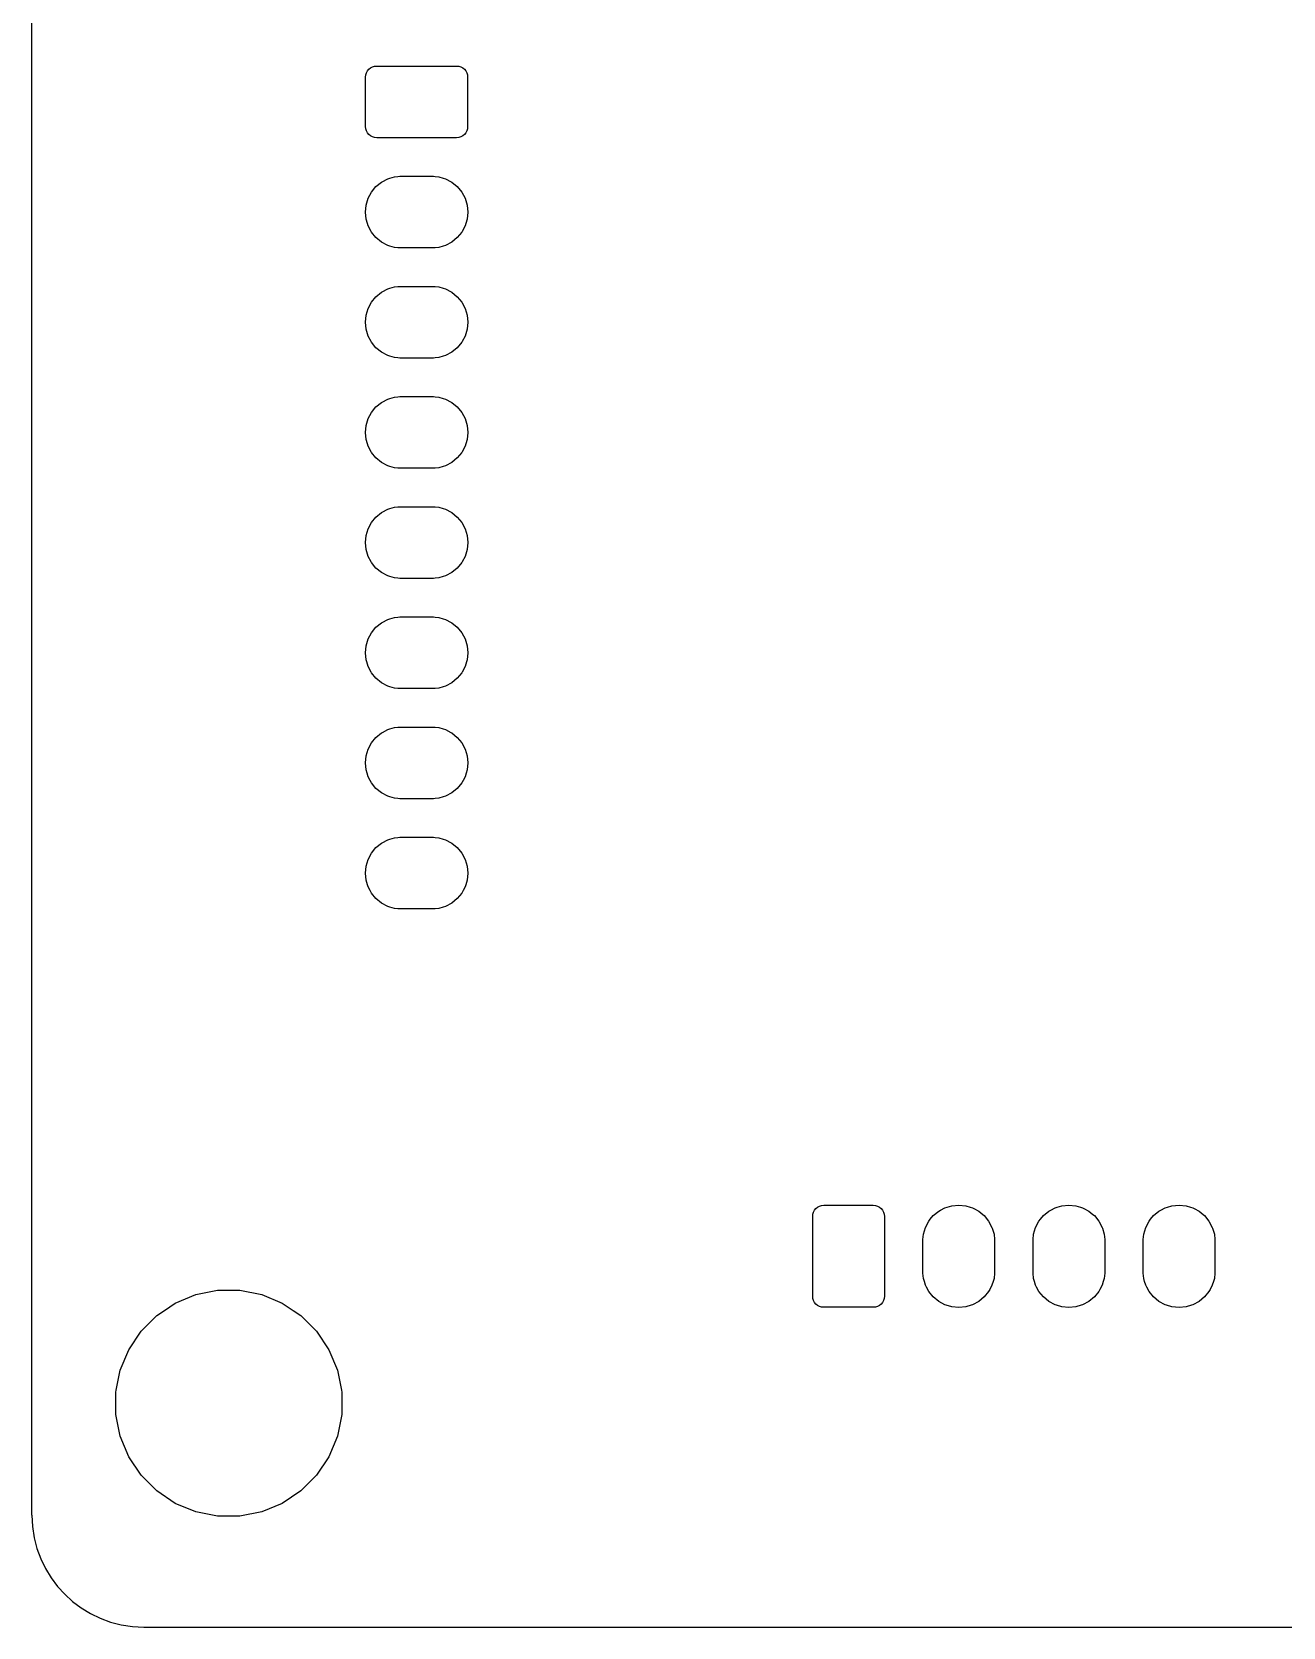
# Model space of a CAD drawing. Extents: x 51.8 to 142.9, y -95.9 to -38.
# Drawn here: x 51.82 to 74.53, y -95.89 to -66.93 of the extents above; entities that cross this region are included whole.
import ezdxf

# ---------------------------------------------------------------- set-up
doc = ezdxf.new("R2010")
doc.units = 0
doc.header["$MEASUREMENT"] = 0
doc.layers.add('BLACK', color=7, linetype='CONTINUOUS')

msp = doc.modelspace()

# ---------------------------------------------------------------- linework, layer by layer
at = {"layer": 'BLACK', "linetype": 'CONTINUOUS'}
for p, q in [((51.816, -93.853), (51.816, -40.259)), ((57.875, -67.7525), (57.8794, -67.7078)), ((57.875, -68.6455), (57.875, -67.7525)), ((57.8794, -67.7078), (57.8907, -67.6707)), ((57.8907, -67.6707), (57.9089, -67.6365)), ((57.9089, -67.6365), (57.9335, -67.6065)), ((57.9335, -67.6065), (57.9635, -67.5819)), ((57.9635, -67.5819), (57.9977, -67.5637)), ((57.9977, -67.5637), (58.0348, -67.5524)), ((58.0348, -67.5524), (58.0795, -67.548)), ((58.0795, -67.548), (59.5225, -67.548)), ((59.5225, -67.548), (59.5672, -67.5524)), ((59.5672, -67.5524), (59.6043, -67.5637)), ((59.6043, -67.5637), (59.6385, -67.5819)), ((59.6385, -67.5819), (59.6685, -67.6065)), ((59.6685, -67.6065), (59.6931, -67.6365)), ((59.6931, -67.6365), (59.7113, -67.6707)), ((59.7113, -67.6707), (59.7226, -67.7078)), ((59.7226, -67.7078), (59.727, -67.7525)), ((59.727, -67.7525), (59.727, -68.6455)), ((57.8794, -68.6902), (57.875, -68.6455)), ((57.8907, -68.7273), (57.8794, -68.6902)), ((57.9089, -68.7615), (57.8907, -68.7273)), ((57.9335, -68.7915), (57.9089, -68.7615)), ((57.9635, -68.8161), (57.9335, -68.7915)), ((57.9977, -68.8343), (57.9635, -68.8161)), ((58.0348, -68.8456), (57.9977, -68.8343)), ((58.0795, -68.85), (58.0348, -68.8456)), ((59.5225, -68.85), (58.0795, -68.85)), ((59.5672, -68.8456), (59.5225, -68.85)), ((59.6043, -68.8343), (59.5672, -68.8456)), ((59.6385, -68.8161), (59.6043, -68.8343)), ((59.6685, -68.7915), (59.6385, -68.8161)), ((59.6931, -68.7615), (59.6685, -68.7915)), ((59.7113, -68.7273), (59.6931, -68.7615)), ((59.7226, -68.6902), (59.7113, -68.7273)), ((59.727, -68.6455), (59.7226, -68.6902)), ((57.9821, -69.8356), (58.0634, -69.7364)), ((58.0634, -69.7364), (58.1626, -69.6551)), ((58.1626, -69.6551), (58.1755, -69.6482)), ((58.1755, -69.6482), (58.2757, -69.5946)), ((58.2757, -69.5946), (58.3166, -69.5822)), ((58.3166, -69.5822), (58.3984, -69.5574)), ((58.3984, -69.5574), (58.4621, -69.5511)), ((58.4621, -69.5511), (58.494, -69.548)), ((58.494, -69.548), (59.108, -69.548)), ((59.108, -69.548), (59.1399, -69.5511)), ((59.1399, -69.5511), (59.2036, -69.5574)), ((59.2036, -69.5574), (59.2854, -69.5822)), ((59.2854, -69.5822), (59.3263, -69.5946)), ((59.3263, -69.5946), (59.4265, -69.6482)), ((59.4265, -69.6482), (59.4394, -69.6551)), ((59.4394, -69.6551), (59.5386, -69.7364)), ((59.5386, -69.7364), (59.6199, -69.8356)), ((57.8719, -70.199), (57.8844, -70.0714)), ((57.8844, -70.0714), (57.9216, -69.9487)), ((57.9216, -69.9487), (57.9821, -69.8356)), ((57.9216, -69.9487), (57.9216, -69.9487)), ((57.9821, -69.8356), (57.9821, -69.8356)), ((59.6199, -69.8356), (59.6199, -69.8356)), ((59.6199, -69.8356), (59.6804, -69.9487)), ((59.6804, -69.9487), (59.6804, -69.9487)), ((59.6804, -69.9487), (59.7176, -70.0714)), ((59.7176, -70.0714), (59.7301, -70.199)), ((57.8844, -70.3266), (57.8719, -70.199)), ((57.9092, -70.4084), (57.8844, -70.3266)), ((59.7176, -70.3266), (59.6928, -70.4084)), ((59.7301, -70.199), (59.7176, -70.3266)), ((57.9216, -70.4493), (57.9092, -70.4084)), ((57.9752, -70.5495), (57.9216, -70.4493)), ((57.9821, -70.5624), (57.9752, -70.5495)), ((58.0634, -70.6616), (57.9821, -70.5624)), ((59.6199, -70.5624), (59.5386, -70.6616)), ((59.6268, -70.5495), (59.6199, -70.5624)), ((59.6804, -70.4493), (59.6268, -70.5495)), ((59.6928, -70.4084), (59.6804, -70.4493)), ((58.1626, -70.7429), (58.0634, -70.6616)), ((58.2757, -70.8034), (58.1626, -70.7429)), ((58.1626, -70.7429), (58.1626, -70.7429)), ((58.3166, -70.8158), (58.2757, -70.8034)), ((58.3984, -70.8406), (58.3166, -70.8158)), ((58.4621, -70.8469), (58.3984, -70.8406)), ((58.494, -70.85), (58.4621, -70.8469)), ((59.108, -70.85), (58.494, -70.85)), ((59.1399, -70.8469), (59.108, -70.85)), ((59.2036, -70.8406), (59.1399, -70.8469)), ((59.2854, -70.8158), (59.2036, -70.8406)), ((59.3263, -70.8034), (59.2854, -70.8158)), ((59.4394, -70.7429), (59.3263, -70.8034)), ((59.5386, -70.6616), (59.4394, -70.7429)), ((59.4394, -70.7429), (59.4394, -70.7429)), ((57.9821, -71.8356), (58.0634, -71.7364)), ((58.0634, -71.7364), (58.1626, -71.6551)), ((58.1626, -71.6551), (58.1755, -71.6482)), ((58.1755, -71.6482), (58.2757, -71.5946)), ((58.2757, -71.5946), (58.3166, -71.5822)), ((58.3166, -71.5822), (58.3984, -71.5574)), ((58.3984, -71.5574), (58.4621, -71.5511)), ((58.4621, -71.5511), (58.494, -71.548)), ((58.494, -71.548), (59.108, -71.548)), ((59.108, -71.548), (59.1399, -71.5511)), ((59.1399, -71.5511), (59.2036, -71.5574)), ((59.2036, -71.5574), (59.2854, -71.5822)), ((59.2854, -71.5822), (59.3263, -71.5946)), ((59.3263, -71.5946), (59.4265, -71.6482)), ((59.4265, -71.6482), (59.4394, -71.6551)), ((59.4394, -71.6551), (59.5386, -71.7364)), ((59.5386, -71.7364), (59.6199, -71.8356)), ((57.8719, -72.199), (57.8844, -72.0714)), ((57.8844, -72.0714), (57.9216, -71.9487)), ((57.9216, -71.9487), (57.9821, -71.8356)), ((57.9216, -71.9487), (57.9216, -71.9487)), ((57.9821, -71.8356), (57.9821, -71.8356)), ((59.6199, -71.8356), (59.6199, -71.8356)), ((59.6199, -71.8356), (59.6804, -71.9487)), ((59.6804, -71.9487), (59.6804, -71.9487)), ((59.6804, -71.9487), (59.7176, -72.0714)), ((59.7176, -72.0714), (59.7301, -72.199)), ((57.8844, -72.3266), (57.8719, -72.199)), ((57.9092, -72.4084), (57.8844, -72.3266)), ((59.7176, -72.3266), (59.6928, -72.4084)), ((59.7301, -72.199), (59.7176, -72.3266)), ((57.9216, -72.4493), (57.9092, -72.4084)), ((57.9752, -72.5495), (57.9216, -72.4493)), ((57.9821, -72.5624), (57.9752, -72.5495)), ((58.0634, -72.6616), (57.9821, -72.5624)), ((58.1626, -72.7429), (58.0634, -72.6616)), ((59.5386, -72.6616), (59.4394, -72.7429)), ((59.6199, -72.5624), (59.5386, -72.6616)), ((59.6268, -72.5495), (59.6199, -72.5624)), ((59.6804, -72.4493), (59.6268, -72.5495)), ((59.6928, -72.4084), (59.6804, -72.4493)), ((58.2757, -72.8034), (58.1626, -72.7429)), ((58.1626, -72.7429), (58.1626, -72.7429)), ((58.3166, -72.8158), (58.2757, -72.8034)), ((58.3984, -72.8406), (58.3166, -72.8158)), ((58.4621, -72.8469), (58.3984, -72.8406)), ((58.494, -72.85), (58.4621, -72.8469)), ((59.108, -72.85), (58.494, -72.85)), ((59.1399, -72.8469), (59.108, -72.85)), ((59.2036, -72.8406), (59.1399, -72.8469)), ((59.2854, -72.8158), (59.2036, -72.8406)), ((59.3263, -72.8034), (59.2854, -72.8158)), ((59.4394, -72.7429), (59.3263, -72.8034)), ((59.4394, -72.7429), (59.4394, -72.7429)), ((58.4621, -73.5511), (58.494, -73.548)), ((58.494, -73.548), (59.108, -73.548)), ((59.108, -73.548), (59.1399, -73.5511)), ((57.9216, -73.9487), (57.9821, -73.8356)), ((57.9821, -73.8356), (58.0634, -73.7364)), ((57.9821, -73.8356), (57.9821, -73.8356)), ((58.0634, -73.7364), (58.1626, -73.6551)), ((58.1626, -73.6551), (58.1755, -73.6482)), ((58.1755, -73.6482), (58.2757, -73.5946)), ((58.2757, -73.5946), (58.3166, -73.5822)), ((58.3166, -73.5822), (58.3984, -73.5574)), ((58.3984, -73.5574), (58.4621, -73.5511)), ((59.1399, -73.5511), (59.2036, -73.5574)), ((59.2036, -73.5574), (59.2854, -73.5822)), ((59.2854, -73.5822), (59.3263, -73.5946)), ((59.3263, -73.5946), (59.4265, -73.6482)), ((59.4265, -73.6482), (59.4394, -73.6551)), ((59.4394, -73.6551), (59.5386, -73.7364)), ((59.5386, -73.7364), (59.6199, -73.8356)), ((59.6199, -73.8356), (59.6199, -73.8356)), ((59.6199, -73.8356), (59.6804, -73.9487)), ((57.8719, -74.199), (57.8844, -74.0714)), ((57.8844, -74.0714), (57.9216, -73.9487)), ((57.9216, -73.9487), (57.9216, -73.9487)), ((59.6804, -73.9487), (59.6804, -73.9487)), ((59.6804, -73.9487), (59.7176, -74.0714)), ((59.7176, -74.0714), (59.7301, -74.199)), ((57.8844, -74.3266), (57.8719, -74.199)), ((57.9092, -74.4084), (57.8844, -74.3266)), ((57.9216, -74.4493), (57.9092, -74.4084)), ((59.6928, -74.4084), (59.6804, -74.4493)), ((59.7176, -74.3266), (59.6928, -74.4084)), ((59.7301, -74.199), (59.7176, -74.3266)), ((57.9752, -74.5495), (57.9216, -74.4493)), ((57.9821, -74.5624), (57.9752, -74.5495)), ((58.0634, -74.6616), (57.9821, -74.5624)), ((58.1626, -74.7429), (58.0634, -74.6616)), ((59.5386, -74.6616), (59.4394, -74.7429)), ((59.6199, -74.5624), (59.5386, -74.6616)), ((59.6268, -74.5495), (59.6199, -74.5624)), ((59.6804, -74.4493), (59.6268, -74.5495)), ((58.2757, -74.8034), (58.1626, -74.7429)), ((58.1626, -74.7429), (58.1626, -74.7429)), ((58.3166, -74.8158), (58.2757, -74.8034)), ((58.3984, -74.8406), (58.3166, -74.8158)), ((58.4621, -74.8469), (58.3984, -74.8406)), ((58.494, -74.85), (58.4621, -74.8469)), ((59.108, -74.85), (58.494, -74.85)), ((59.1399, -74.8469), (59.108, -74.85)), ((59.2036, -74.8406), (59.1399, -74.8469)), ((59.2854, -74.8158), (59.2036, -74.8406)), ((59.3263, -74.8034), (59.2854, -74.8158)), ((59.4394, -74.7429), (59.3263, -74.8034)), ((59.4394, -74.7429), (59.4394, -74.7429)), ((58.3166, -75.5822), (58.3984, -75.5574)), ((58.3984, -75.5574), (58.4621, -75.5511)), ((58.4621, -75.5511), (58.494, -75.548)), ((58.494, -75.548), (59.108, -75.548)), ((59.108, -75.548), (59.1399, -75.5511)), ((59.1399, -75.5511), (59.2036, -75.5574)), ((59.2036, -75.5574), (59.2854, -75.5822)), ((57.9216, -75.9487), (57.9821, -75.8356)), ((57.9821, -75.8356), (58.0634, -75.7364)), ((57.9821, -75.8356), (57.9821, -75.8356)), ((58.0634, -75.7364), (58.1626, -75.6551)), ((58.1626, -75.6551), (58.1755, -75.6482)), ((58.1755, -75.6482), (58.2757, -75.5946)), ((58.2757, -75.5946), (58.3166, -75.5822)), ((59.2854, -75.5822), (59.3263, -75.5946)), ((59.3263, -75.5946), (59.4265, -75.6482)), ((59.4265, -75.6482), (59.4394, -75.6551)), ((59.4394, -75.6551), (59.5386, -75.7364)), ((59.5386, -75.7364), (59.6199, -75.8356)), ((59.6199, -75.8356), (59.6199, -75.8356)), ((59.6199, -75.8356), (59.6804, -75.9487)), ((57.8719, -76.199), (57.8844, -76.0714)), ((57.8844, -76.0714), (57.9216, -75.9487)), ((57.9216, -75.9487), (57.9216, -75.9487)), ((59.6804, -75.9487), (59.6804, -75.9487)), ((59.6804, -75.9487), (59.7176, -76.0714)), ((59.7176, -76.0714), (59.7301, -76.199)), ((57.8844, -76.3266), (57.8719, -76.199)), ((57.9092, -76.4084), (57.8844, -76.3266)), ((57.9216, -76.4493), (57.9092, -76.4084)), ((59.6928, -76.4084), (59.6804, -76.4493)), ((59.7176, -76.3266), (59.6928, -76.4084)), ((59.7301, -76.199), (59.7176, -76.3266)), ((57.9752, -76.5495), (57.9216, -76.4493)), ((57.9821, -76.5624), (57.9752, -76.5495)), ((58.0634, -76.6616), (57.9821, -76.5624)), ((58.1626, -76.7429), (58.0634, -76.6616)), ((59.5386, -76.6616), (59.4394, -76.7429)), ((59.6199, -76.5624), (59.5386, -76.6616)), ((59.6268, -76.5495), (59.6199, -76.5624)), ((59.6804, -76.4493), (59.6268, -76.5495)), ((58.2757, -76.8034), (58.1626, -76.7429)), ((58.1626, -76.7429), (58.1626, -76.7429)), ((58.3166, -76.8158), (58.2757, -76.8034)), ((58.3984, -76.8406), (58.3166, -76.8158)), ((58.4621, -76.8469), (58.3984, -76.8406)), ((58.494, -76.85), (58.4621, -76.8469)), ((59.108, -76.85), (58.494, -76.85)), ((59.1399, -76.8469), (59.108, -76.85)), ((59.2036, -76.8406), (59.1399, -76.8469)), ((59.2854, -76.8158), (59.2036, -76.8406)), ((59.3263, -76.8034), (59.2854, -76.8158)), ((59.4394, -76.7429), (59.3263, -76.8034)), ((59.4394, -76.7429), (59.4394, -76.7429)), ((58.1755, -77.6482), (58.2757, -77.5946)), ((58.2757, -77.5946), (58.3166, -77.5822)), ((58.3166, -77.5822), (58.3984, -77.5574)), ((58.3984, -77.5574), (58.4621, -77.5511)), ((58.4621, -77.5511), (58.494, -77.548)), ((58.494, -77.548), (59.108, -77.548)), ((59.108, -77.548), (59.1399, -77.5511)), ((59.1399, -77.5511), (59.2036, -77.5574)), ((59.2036, -77.5574), (59.2854, -77.5822)), ((59.2854, -77.5822), (59.3263, -77.5946)), ((59.3263, -77.5946), (59.4265, -77.6482)), ((57.9216, -77.9487), (57.9821, -77.8356)), ((57.9821, -77.8356), (58.0634, -77.7364)), ((57.9821, -77.8356), (57.9821, -77.8356)), ((58.0634, -77.7364), (58.1626, -77.6551)), ((58.1626, -77.6551), (58.1755, -77.6482)), ((59.4265, -77.6482), (59.4394, -77.6551)), ((59.4394, -77.6551), (59.5386, -77.7364)), ((59.5386, -77.7364), (59.6199, -77.8356)), ((59.6199, -77.8356), (59.6199, -77.8356)), ((59.6199, -77.8356), (59.6804, -77.9487)), ((57.8719, -78.199), (57.8844, -78.0714)), ((57.8844, -78.0714), (57.9216, -77.9487)), ((57.9216, -77.9487), (57.9216, -77.9487)), ((59.6804, -77.9487), (59.6804, -77.9487)), ((59.6804, -77.9487), (59.7176, -78.0714)), ((59.7176, -78.0714), (59.7301, -78.199)), ((57.8844, -78.3266), (57.8719, -78.199)), ((57.8962, -78.3655), (57.8844, -78.3266)), ((57.9216, -78.4493), (57.8962, -78.3655)), ((57.9752, -78.5495), (57.9216, -78.4493)), ((59.6804, -78.4493), (59.6268, -78.5495)), ((59.7058, -78.3655), (59.6804, -78.4493)), ((59.7176, -78.3266), (59.7058, -78.3655)), ((59.7301, -78.199), (59.7176, -78.3266)), ((57.9821, -78.5624), (57.9752, -78.5495)), ((58.0634, -78.6616), (57.9821, -78.5624)), ((58.1626, -78.7429), (58.0634, -78.6616)), ((58.2757, -78.8034), (58.1626, -78.7429)), ((58.1626, -78.7429), (58.1626, -78.7429)), ((59.4394, -78.7429), (59.3263, -78.8034)), ((59.5386, -78.6616), (59.4394, -78.7429)), ((59.4394, -78.7429), (59.4394, -78.7429)), ((59.6199, -78.5624), (59.5386, -78.6616)), ((59.6268, -78.5495), (59.6199, -78.5624)), ((58.3166, -78.8158), (58.2757, -78.8034)), ((58.3984, -78.8406), (58.3166, -78.8158)), ((58.4621, -78.8469), (58.3984, -78.8406)), ((58.494, -78.85), (58.4621, -78.8469)), ((59.108, -78.85), (58.494, -78.85)), ((59.1399, -78.8469), (59.108, -78.85)), ((59.2036, -78.8406), (59.1399, -78.8469)), ((59.2854, -78.8158), (59.2036, -78.8406)), ((59.3263, -78.8034), (59.2854, -78.8158)), ((58.1815, -79.645), (58.2757, -79.5946)), ((58.2757, -79.5946), (58.3166, -79.5822)), ((58.3166, -79.5822), (58.3984, -79.5574)), ((58.3984, -79.5574), (58.4621, -79.5511)), ((58.4621, -79.5511), (58.494, -79.548)), ((58.494, -79.548), (59.108, -79.548)), ((59.108, -79.548), (59.1399, -79.5511)), ((59.1399, -79.5511), (59.2036, -79.5574)), ((59.2036, -79.5574), (59.2854, -79.5822)), ((59.2854, -79.5822), (59.3263, -79.5946)), ((59.3263, -79.5946), (59.4205, -79.645)), ((57.9216, -79.9487), (57.9821, -79.8356)), ((57.9821, -79.8356), (58.0634, -79.7364)), ((57.9821, -79.8356), (57.9821, -79.8356)), ((58.0634, -79.7364), (58.1626, -79.6551)), ((58.1626, -79.6551), (58.1815, -79.645)), ((59.4205, -79.645), (59.4394, -79.6551)), ((59.4394, -79.6551), (59.5386, -79.7364)), ((59.5386, -79.7364), (59.6199, -79.8356)), ((59.6199, -79.8356), (59.6199, -79.8356)), ((59.6199, -79.8356), (59.6804, -79.9487)), ((57.8719, -80.199), (57.8844, -80.0714)), ((57.8844, -80.3266), (57.8719, -80.199)), ((57.8844, -80.0714), (57.9216, -79.9487)), ((57.9216, -79.9487), (57.9216, -79.9487)), ((59.6804, -79.9487), (59.6804, -79.9487)), ((59.6804, -79.9487), (59.7176, -80.0714)), ((59.7176, -80.0714), (59.7301, -80.199)), ((59.7301, -80.199), (59.7176, -80.3266)), ((57.9016, -80.3833), (57.8844, -80.3266)), ((57.9216, -80.4493), (57.9016, -80.3833)), ((57.9573, -80.516), (57.9216, -80.4493)), ((59.6804, -80.4493), (59.6447, -80.516)), ((59.7004, -80.3833), (59.6804, -80.4493)), ((59.7176, -80.3266), (59.7004, -80.3833)), ((57.9821, -80.5624), (57.9573, -80.516)), ((58.0634, -80.6616), (57.9821, -80.5624)), ((58.1626, -80.7429), (58.0634, -80.6616)), ((58.2757, -80.8034), (58.1626, -80.7429)), ((58.1626, -80.7429), (58.1626, -80.7429)), ((59.4394, -80.7429), (59.3263, -80.8034)), ((59.5386, -80.6616), (59.4394, -80.7429)), ((59.4394, -80.7429), (59.4394, -80.7429)), ((59.6199, -80.5624), (59.5386, -80.6616)), ((59.6447, -80.516), (59.6199, -80.5624)), ((58.3166, -80.8158), (58.2757, -80.8034)), ((58.3984, -80.8406), (58.3166, -80.8158)), ((58.4621, -80.8469), (58.3984, -80.8406)), ((58.494, -80.85), (58.4621, -80.8469)), ((59.108, -80.85), (58.494, -80.85)), ((59.1399, -80.8469), (59.108, -80.85)), ((59.2036, -80.8406), (59.1399, -80.8469)), ((59.2854, -80.8158), (59.2036, -80.8406)), ((59.3263, -80.8034), (59.2854, -80.8158)), ((58.0634, -81.7364), (58.1626, -81.6551)), ((58.1626, -81.6551), (58.1755, -81.6482)), ((58.1755, -81.6482), (58.2757, -81.5946)), ((58.2757, -81.5946), (58.3166, -81.5822)), ((58.3166, -81.5822), (58.3984, -81.5574)), ((58.3984, -81.5574), (58.4621, -81.5511)), ((58.4621, -81.5511), (58.494, -81.548)), ((58.494, -81.548), (59.108, -81.548)), ((59.108, -81.548), (59.1399, -81.5511)), ((59.1399, -81.5511), (59.2036, -81.5574)), ((59.2036, -81.5574), (59.2854, -81.5822)), ((59.2854, -81.5822), (59.3263, -81.5946)), ((59.3263, -81.5946), (59.4265, -81.6482)), ((59.4265, -81.6482), (59.4394, -81.6551)), ((59.4394, -81.6551), (59.5386, -81.7364)), ((57.9216, -81.9487), (57.9821, -81.8356)), ((57.9821, -81.8356), (58.0634, -81.7364)), ((57.9821, -81.8356), (57.9821, -81.8356)), ((59.5386, -81.7364), (59.6199, -81.8356)), ((59.6199, -81.8356), (59.6199, -81.8356)), ((59.6199, -81.8356), (59.6804, -81.9487)), ((57.8719, -82.199), (57.8844, -82.0714)), ((57.8844, -82.3266), (57.8719, -82.199)), ((57.8844, -82.0714), (57.9216, -81.9487)), ((57.9216, -81.9487), (57.9216, -81.9487)), ((59.6804, -81.9487), (59.6804, -81.9487)), ((59.6804, -81.9487), (59.7176, -82.0714)), ((59.7176, -82.0714), (59.7301, -82.199)), ((59.7301, -82.199), (59.7176, -82.3266)), ((57.9092, -82.4084), (57.8844, -82.3266)), ((57.9216, -82.4493), (57.9092, -82.4084)), ((57.9574, -82.5163), (57.9216, -82.4493)), ((57.9821, -82.5624), (57.9574, -82.5163)), ((59.6446, -82.5163), (59.6199, -82.5624)), ((59.6804, -82.4493), (59.6446, -82.5163)), ((59.6928, -82.4084), (59.6804, -82.4493)), ((59.7176, -82.3266), (59.6928, -82.4084)), ((58.0634, -82.6616), (57.9821, -82.5624)), ((58.1626, -82.7429), (58.0634, -82.6616)), ((58.2757, -82.8034), (58.1626, -82.7429)), ((58.1626, -82.7429), (58.1626, -82.7429)), ((58.3161, -82.8156), (58.2757, -82.8034)), ((59.3263, -82.8034), (59.2859, -82.8156)), ((59.4394, -82.7429), (59.3263, -82.8034)), ((59.5386, -82.6616), (59.4394, -82.7429)), ((59.4394, -82.7429), (59.4394, -82.7429)), ((59.6199, -82.5624), (59.5386, -82.6616)), ((58.3984, -82.8406), (58.3161, -82.8156)), ((58.4621, -82.8469), (58.3984, -82.8406)), ((58.494, -82.85), (58.4621, -82.8469)), ((59.108, -82.85), (58.494, -82.85)), ((59.1399, -82.8469), (59.108, -82.85)), ((59.2036, -82.8406), (59.1399, -82.8469)), ((59.2859, -82.8156), (59.2036, -82.8406)), ((66.0269, -88.3165), (66.0515, -88.2865)), ((66.0515, -88.2865), (66.0815, -88.2619)), ((66.0815, -88.2619), (66.1157, -88.2437)), ((66.1157, -88.2437), (66.1528, -88.2324)), ((66.1528, -88.2324), (66.1975, -88.228)), ((66.1975, -88.228), (67.0905, -88.228)), ((67.0905, -88.228), (67.1352, -88.2324)), ((67.1352, -88.2324), (67.1723, -88.2437)), ((67.1723, -88.2437), (67.2065, -88.2619)), ((67.2065, -88.2619), (67.2365, -88.2865)), ((67.2365, -88.2865), (67.2611, -88.3165)), ((68.3154, -88.3165), (68.3937, -88.2746)), ((68.3937, -88.2746), (68.4346, -88.2622)), ((68.4346, -88.2622), (68.5164, -88.2374)), ((68.5164, -88.2374), (68.644, -88.2249)), ((68.644, -88.2249), (68.7716, -88.2374)), ((68.7716, -88.2374), (68.8534, -88.2622)), ((68.8534, -88.2622), (68.8943, -88.2746)), ((68.8943, -88.2746), (68.9165, -88.2865)), ((68.9165, -88.2865), (69.0074, -88.3351)), ((70.3154, -88.3165), (70.3937, -88.2746)), ((70.3937, -88.2746), (70.4346, -88.2622)), ((70.4346, -88.2622), (70.5164, -88.2374)), ((70.5164, -88.2374), (70.644, -88.2249)), ((70.644, -88.2249), (70.7716, -88.2374)), ((70.7716, -88.2374), (70.8534, -88.2622)), ((70.8534, -88.2622), (70.8943, -88.2746)), ((70.8943, -88.2746), (70.9165, -88.2865)), ((70.9165, -88.2865), (71.0074, -88.3351)), ((72.3154, -88.3165), (72.3937, -88.2746)), ((72.3937, -88.2746), (72.4346, -88.2622)), ((72.4346, -88.2622), (72.5164, -88.2374)), ((72.5164, -88.2374), (72.644, -88.2249)), ((72.644, -88.2249), (72.7716, -88.2374)), ((72.7716, -88.2374), (72.8534, -88.2622)), ((72.8534, -88.2622), (72.8943, -88.2746)), ((72.8943, -88.2746), (72.9165, -88.2865)), ((72.9165, -88.2865), (73.0074, -88.3351)), ((65.993, -88.4325), (65.9974, -88.3878)), ((65.993, -89.8755), (65.993, -88.4325)), ((65.9974, -88.3878), (66.0087, -88.3507)), ((66.0087, -88.3507), (66.0269, -88.3165)), ((67.2611, -88.3165), (67.2793, -88.3507)), ((67.2793, -88.3507), (67.2906, -88.3878)), ((67.2906, -88.3878), (67.295, -88.4325)), ((67.295, -88.4325), (67.295, -89.8755)), ((68.0396, -88.6287), (68.0999, -88.5159)), ((68.0999, -88.5159), (68.1001, -88.5156)), ((68.1001, -88.5156), (68.1276, -88.482)), ((68.1276, -88.482), (68.1814, -88.4164)), ((68.1814, -88.4164), (68.2806, -88.3351)), ((68.1814, -88.4164), (68.1814, -88.4164)), ((68.2806, -88.3351), (68.3154, -88.3165)), ((69.0074, -88.3351), (69.0074, -88.3351)), ((69.0074, -88.3351), (69.0074, -88.3351)), ((69.0074, -88.3351), (69.081, -88.3954)), ((69.081, -88.3954), (69.1066, -88.4164)), ((69.1066, -88.4164), (69.1879, -88.5156)), ((69.1879, -88.5156), (69.1879, -88.5156)), ((69.1879, -88.5156), (69.2484, -88.6287)), ((70.0396, -88.6287), (70.0999, -88.5159)), ((70.0999, -88.5159), (70.1001, -88.5156)), ((70.1001, -88.5156), (70.1276, -88.482)), ((70.1276, -88.482), (70.1814, -88.4164)), ((70.1814, -88.4164), (70.2806, -88.3351)), ((70.1814, -88.4164), (70.1814, -88.4164)), ((70.2806, -88.3351), (70.3154, -88.3165)), ((71.0074, -88.3351), (71.0074, -88.3351)), ((71.0074, -88.3351), (71.0074, -88.3351)), ((71.0074, -88.3351), (71.081, -88.3954)), ((71.081, -88.3954), (71.1066, -88.4164)), ((71.1066, -88.4164), (71.1879, -88.5156)), ((71.1879, -88.5156), (71.1879, -88.5156)), ((71.1879, -88.5156), (71.2484, -88.6287)), ((72.0396, -88.6287), (72.0999, -88.5159)), ((72.0999, -88.5159), (72.1001, -88.5156)), ((72.1001, -88.5156), (72.1276, -88.482)), ((72.1276, -88.482), (72.1814, -88.4164)), ((72.1814, -88.4164), (72.2806, -88.3351)), ((72.1814, -88.4164), (72.1814, -88.4164)), ((72.2806, -88.3351), (72.3154, -88.3165)), ((73.0074, -88.3351), (73.0074, -88.3351)), ((73.0074, -88.3351), (73.0074, -88.3351)), ((73.0074, -88.3351), (73.081, -88.3954)), ((73.081, -88.3954), (73.1066, -88.4164)), ((73.1066, -88.4164), (73.1879, -88.5156)), ((73.1879, -88.5156), (73.1879, -88.5156)), ((73.1879, -88.5156), (73.2484, -88.6287)), ((67.993, -88.847), (68.0024, -88.7514)), ((67.993, -89.461), (67.993, -88.847)), ((68.0024, -88.7514), (68.0396, -88.6287)), ((68.0396, -88.6287), (68.0396, -88.6287)), ((69.2484, -88.6287), (69.2523, -88.6418)), ((69.2523, -88.6418), (69.2856, -88.7514)), ((69.2856, -88.7514), (69.295, -88.847)), ((69.295, -88.847), (69.295, -89.461)), ((69.993, -88.847), (70.0024, -88.7514)), ((69.993, -89.461), (69.993, -88.847)), ((70.0024, -88.7514), (70.0396, -88.6287)), ((70.0396, -88.6287), (70.0396, -88.6287)), ((71.2484, -88.6287), (71.2523, -88.6418)), ((71.2523, -88.6418), (71.2856, -88.7514)), ((71.2856, -88.7514), (71.295, -88.847)), ((71.295, -88.847), (71.295, -89.461)), ((71.993, -88.847), (72.0024, -88.7514)), ((71.993, -89.461), (71.993, -88.847)), ((72.0024, -88.7514), (72.0396, -88.6287)), ((72.0396, -88.6287), (72.0396, -88.6287)), ((73.2484, -88.6287), (73.2523, -88.6418)), ((73.2523, -88.6418), (73.2856, -88.7514)), ((73.2856, -88.7514), (73.295, -88.847)), ((73.295, -88.847), (73.295, -89.461)), ((68.0024, -89.5566), (67.993, -89.461)), ((69.295, -89.461), (69.2856, -89.5566)), ((70.0024, -89.5566), (69.993, -89.461)), ((71.295, -89.461), (71.2856, -89.5566)), ((72.0024, -89.5566), (71.993, -89.461)), ((73.295, -89.461), (73.2856, -89.5566)), ((68.02, -89.6144), (68.0024, -89.5566)), ((68.0396, -89.6793), (68.02, -89.6144)), ((68.0587, -89.715), (68.0396, -89.6793)), ((68.1001, -89.7924), (68.0587, -89.715)), ((69.2067, -89.7573), (69.1879, -89.7924)), ((69.2484, -89.6793), (69.2067, -89.7573)), ((69.268, -89.6144), (69.2484, -89.6793)), ((69.2856, -89.5566), (69.268, -89.6144)), ((70.02, -89.6144), (70.0024, -89.5566)), ((70.0396, -89.6793), (70.02, -89.6144)), ((70.0587, -89.715), (70.0396, -89.6793)), ((70.1001, -89.7924), (70.0587, -89.715)), ((71.2067, -89.7573), (71.1879, -89.7924)), ((71.2484, -89.6793), (71.2067, -89.7573)), ((71.268, -89.6144), (71.2484, -89.6793)), ((71.2856, -89.5566), (71.268, -89.6144)), ((72.02, -89.6144), (72.0024, -89.5566)), ((72.0396, -89.6793), (72.02, -89.6144)), ((72.0587, -89.715), (72.0396, -89.6793)), ((72.1001, -89.7924), (72.0587, -89.715)), ((73.2067, -89.7573), (73.1879, -89.7924)), ((73.2484, -89.6793), (73.2067, -89.7573)), ((73.268, -89.6144), (73.2484, -89.6793)), ((73.2856, -89.5566), (73.268, -89.6144)), ((54.2223, -90.1352), (54.4195, -90.0034)), ((54.4195, -90.0034), (54.7927, -89.8488)), ((54.7927, -89.8488), (55.189, -89.77)), ((54.7927, -89.8488), (54.7927, -89.8488)), ((54.7927, -89.8488), (54.7927, -89.8488)), ((55.189, -89.77), (55.593, -89.77)), ((55.593, -89.77), (55.9893, -89.8488)), ((55.9893, -89.8488), (55.9893, -89.8488)), ((55.9893, -89.8488), (55.9893, -89.8488)), ((55.9893, -89.8488), (56.3625, -90.0034)), ((56.3625, -90.0034), (56.5597, -90.1352)), ((65.9974, -89.9202), (65.993, -89.8755)), ((66.0087, -89.9573), (65.9974, -89.9202)), ((66.0269, -89.9915), (66.0087, -89.9573)), ((66.0515, -90.0215), (66.0269, -89.9915)), ((66.0815, -90.0461), (66.0515, -90.0215)), ((66.1157, -90.0643), (66.0815, -90.0461)), ((67.2065, -90.0461), (67.1723, -90.0643)), ((67.2365, -90.0215), (67.2065, -90.0461)), ((67.2611, -89.9915), (67.2365, -90.0215)), ((67.2793, -89.9573), (67.2611, -89.9915)), ((67.2906, -89.9202), (67.2793, -89.9573)), ((67.295, -89.8755), (67.2906, -89.9202)), ((68.1814, -89.8916), (68.1001, -89.7924)), ((68.2806, -89.9729), (68.1814, -89.8916)), ((68.3937, -90.0334), (68.2806, -89.9729)), ((68.2806, -89.9729), (68.2806, -89.9729)), ((68.4189, -90.041), (68.3937, -90.0334)), ((68.5164, -90.0706), (68.4189, -90.041)), ((68.8691, -90.041), (68.7716, -90.0706)), ((68.8943, -90.0334), (68.8691, -90.041)), ((69.0074, -89.9729), (68.8943, -90.0334)), ((69.1066, -89.8916), (69.0074, -89.9729)), ((69.0074, -89.9729), (69.0074, -89.9729)), ((69.1879, -89.7924), (69.1066, -89.8916)), ((70.1814, -89.8916), (70.1001, -89.7924)), ((70.2806, -89.9729), (70.1814, -89.8916)), ((70.3937, -90.0334), (70.2806, -89.9729)), ((70.2806, -89.9729), (70.2806, -89.9729)), ((70.4189, -90.041), (70.3937, -90.0334)), ((70.5164, -90.0706), (70.4189, -90.041)), ((70.8691, -90.041), (70.7716, -90.0706)), ((70.8943, -90.0334), (70.8691, -90.041)), ((71.0074, -89.9729), (70.8943, -90.0334)), ((71.1066, -89.8916), (71.0074, -89.9729)), ((71.0074, -89.9729), (71.0074, -89.9729)), ((71.1879, -89.7924), (71.1066, -89.8916)), ((72.1814, -89.8916), (72.1001, -89.7924)), ((72.2806, -89.9729), (72.1814, -89.8916)), ((72.3937, -90.0334), (72.2806, -89.9729)), ((72.2806, -89.9729), (72.2806, -89.9729)), ((72.4189, -90.041), (72.3937, -90.0334)), ((72.5164, -90.0706), (72.4189, -90.041)), ((72.8691, -90.041), (72.7716, -90.0706)), ((72.8943, -90.0334), (72.8691, -90.041)), ((73.0074, -89.9729), (72.8943, -90.0334)), ((73.1066, -89.8916), (73.0074, -89.9729)), ((73.0074, -89.9729), (73.0074, -89.9729)), ((73.1879, -89.7924), (73.1066, -89.8916)), ((53.7979, -90.5136), (54.0836, -90.2279)), ((54.0836, -90.2279), (54.2223, -90.1352)), ((56.5597, -90.1352), (56.6984, -90.2279)), ((56.6984, -90.2279), (56.9841, -90.5136)), ((66.1528, -90.0756), (66.1157, -90.0643)), ((66.1975, -90.08), (66.1528, -90.0756)), ((67.0905, -90.08), (66.1975, -90.08)), ((67.1352, -90.0756), (67.0905, -90.08)), ((67.1723, -90.0643), (67.1352, -90.0756)), ((68.644, -90.0831), (68.5164, -90.0706)), ((68.7716, -90.0706), (68.644, -90.0831)), ((70.644, -90.0831), (70.5164, -90.0706)), ((70.7716, -90.0706), (70.644, -90.0831)), ((72.644, -90.0831), (72.5164, -90.0706)), ((72.7716, -90.0706), (72.644, -90.0831)), ((53.5734, -90.8495), (53.7979, -90.5136)), ((53.7979, -90.5136), (53.7979, -90.5136)), ((56.9841, -90.5136), (56.9841, -90.5136)), ((56.9841, -90.5136), (57.2086, -90.8495)), ((53.4188, -91.2227), (53.5734, -90.8495)), ((57.2086, -90.8495), (57.3632, -91.2227)), ((53.3464, -91.587), (53.4188, -91.2227)), ((53.4188, -91.2227), (53.4188, -91.2227)), ((57.3632, -91.2227), (57.3632, -91.2227)), ((57.3632, -91.2227), (57.4356, -91.587)), ((53.34, -91.619), (53.3464, -91.587)), ((53.34, -92.023), (53.34, -91.619)), ((57.4356, -91.587), (57.442, -91.619)), ((57.442, -91.619), (57.442, -92.023)), ((53.4188, -92.4193), (53.34, -92.023)), ((57.442, -92.023), (57.3632, -92.4193)), ((53.5734, -92.7925), (53.4188, -92.4193)), ((57.3632, -92.4193), (57.2086, -92.7925)), ((53.7979, -93.1284), (53.5734, -92.7925)), ((53.5734, -92.7925), (53.5734, -92.7925)), ((57.2086, -92.7925), (56.9841, -93.1284)), ((57.2086, -92.7925), (57.2086, -92.7925)), ((54.0836, -93.4141), (53.7979, -93.1284)), ((56.9841, -93.1284), (56.6984, -93.4141)), ((54.4195, -93.6386), (54.0836, -93.4141)), ((54.0836, -93.4141), (54.0836, -93.4141)), ((56.6984, -93.4141), (56.3625, -93.6386)), ((56.6984, -93.4141), (56.6984, -93.4141)), ((54.7927, -93.7932), (54.4195, -93.6386)), ((55.189, -93.872), (54.7927, -93.7932)), ((54.7927, -93.7932), (54.7927, -93.7932)), ((54.7927, -93.7932), (54.7927, -93.7932)), ((55.9893, -93.7932), (55.593, -93.872)), ((56.3625, -93.6386), (55.9893, -93.7932)), ((55.9893, -93.7932), (55.9893, -93.7932)), ((55.9893, -93.7932), (55.9893, -93.7932)), ((55.593, -93.872), (55.189, -93.872)), ((53.848, -95.885), (53.975, -95.885)), ((53.975, -95.885), (140.843, -95.885))]:
    msp.add_line(p, q, dxfattribs=at)
at = {"layer": 'BLACK'}
msp.add_arc((53.848, -93.853), 2.032, 180, 270, dxfattribs=at)

doc.saveas('drawing.dxf')
